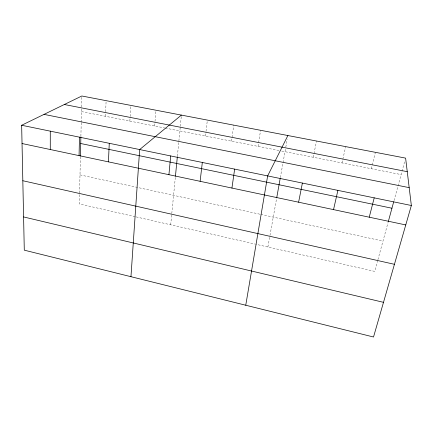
<?xml version="1.0" encoding="UTF-8"?>
<svg xmlns="http://www.w3.org/2000/svg" width="433" height="433" viewBox="0 0 433 433"><rect width="100%" height="100%" fill="white"/><g stroke="black" fill="none" stroke-linecap="round" stroke-linejoin="round"><path stroke-width="0.32" stroke-dasharray="2.17 1.62" d="M80.419 156.735L79.315 203.927L135.491 216.76M80.895 136.276L81.209 123.015M81.225 122.344L81.566 107.676M81.583 107.027L81.837 95.996M105.473 116.298L105.636 112.391M105.663 111.736L106.117 100.656M129.862 121.11L130.1 117.181M130.138 116.526L130.804 105.392M154.657 125.998L154.965 122.046M155.019 121.392L155.896 110.204M170.699 224.803L171.733 214.211M171.798 213.55L175.376 176.908M177.406 156.107L180.247 126.999M180.312 126.339L181.405 115.102M205.48 136.016L205.951 132.033M206.027 131.367L207.353 120.082M231.536 141.153L233.739 125.142M258.036 146.376L260.579 130.29M267.892 246.999L269.846 236.093M269.965 235.449L276.59 198.52M280.346 177.573L282.911 163.279M283.025 162.635L285.688 147.81M285.802 147.166L287.193 139.41M313.248 157.26L316.523 141.028M342.01 162.932L345.68 146.619M371.298 168.702L375.373 152.319M377.728 260.347L374.713 271.399L256.109 244.309M377.906 259.692L388.098 222.324M394.035 200.566L404.92 160.654M81.474 111.568L164.605 127.957M165.271 128.087L279.074 150.522M281.704 151.041L401.12 174.58M79.997 174.878L260.163 214.259M260.818 214.4L382.978 241.1M136.151 216.911L255.454 244.163"/><path stroke-width="0.65" d="M50.277 149.52L50.282 131.156M79.066 155.626L79.477 137.169M80.435 156.075L80.884 136.936M108.429 161.855L109.268 143.301M130.961 276.698L139.653 149.558L181.405 115.102M168.935 174.694L170.667 155.945M175.441 176.236L177.341 156.778M200.116 181.308L202.325 162.462M231.936 188.057L234.643 169.119M245.749 305.233L267.643 175.912L287.891 135.529M276.703 197.865L280.227 178.223M298.608 202.2L302.386 183.067M333.54 209.615L337.897 190.379M369.252 217.187L374.209 197.854M388.277 221.68L393.684 201.843M411.35 205.502L373.522 337.004L24.291 250.171L21.65 125.261L81.837 95.996L405.613 158.121L411.35 205.502L21.65 125.261M64.338 104.505L407.253 171.679M44.025 114.382L409.185 187.641M80.727 143.512L391.946 208.23M22.034 143.529L405.759 224.938M22.825 180.734L394.436 264.309M23.588 216.938L383.497 302.337"/></g></svg>
